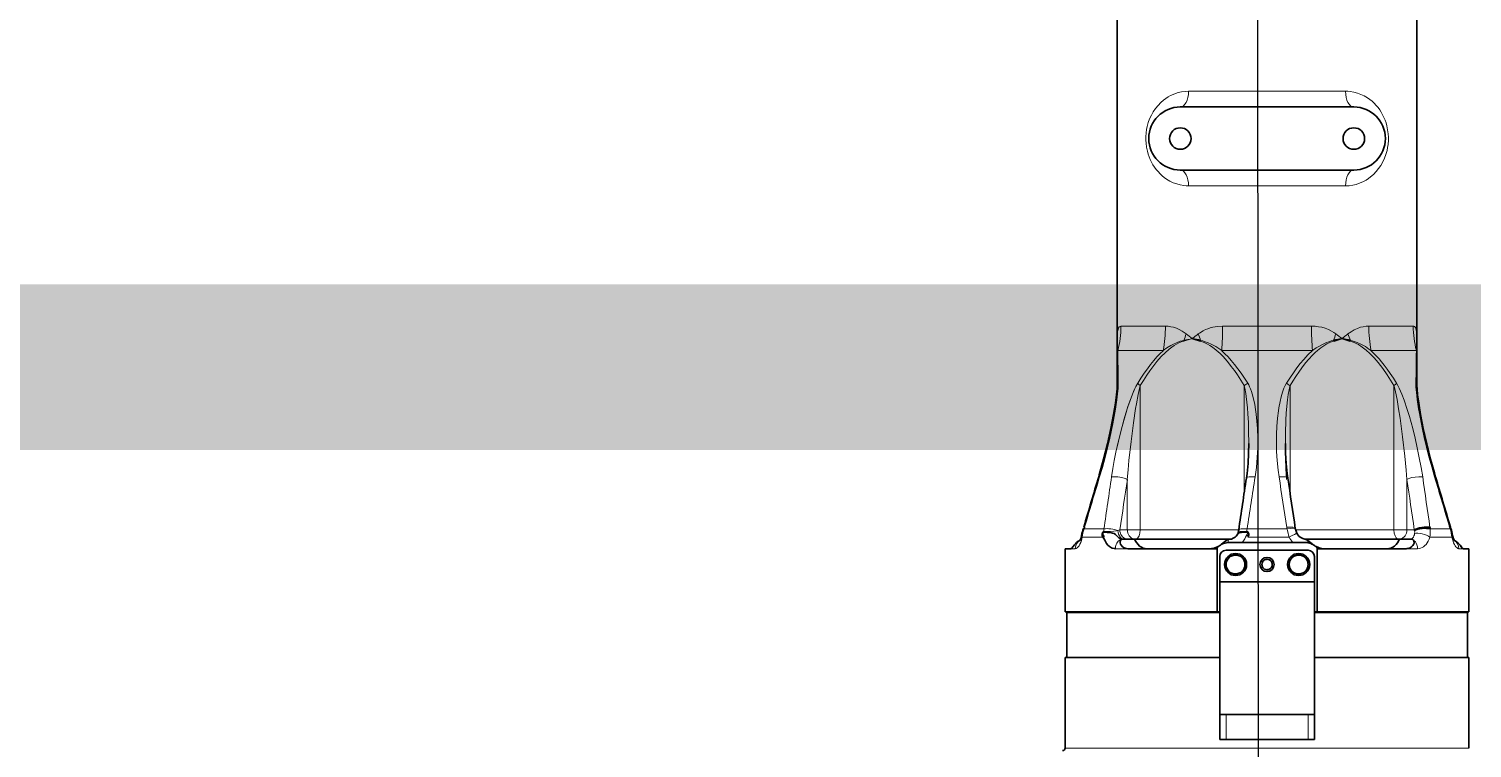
# Model space of a CAD drawing. Header units: inches. Extents: x 185496 to 352137, y 107182 to 179410.
# Drawn here: x 244383.5 to 244841, y 165300.7 to 165528.7 of the extents above; entities that cross this region are included whole.
import ezdxf

# ---------------------------------------------------------------- set-up
doc = ezdxf.new("R2010")
doc.units = ezdxf.units.IN
doc.header["$MEASUREMENT"] = 0
doc.layers.add('DIM', color=2, linetype='Continuous')
doc.layers.add('ZSX', color=4, linetype='Continuous')

# ---------------------------------------------------------------- blocks, each defined once
blk = doc.blocks.new('生产区')
at = {"layer": 'ZSX', "color": 0, "const_width": 0.35, "elevation": -1257.5994}
blk.add_lwpolyline([(120680.409, 1544.4298), (120725.6709, 1544.4298)], dxfattribs=at)
blk = doc.blocks.new('RAGV')
at = {"color": 7, "lineweight": 35}
for p, q in [((799556.44, -275451.87), (799556.44, -275226.87)), ((799461.44, -275451.87), (799461.44, -275386.87)), ((799536.44, -275416.87), (799481.44, -275416.87)), ((799481.44, -275436.87), (799536.44, -275436.87)), ((799461.44, -275481.87), (799461.44, -275451.87)), ((799556.44, -275481.87), (799556.44, -275451.87)), ((799444.94, -275576.87), (799444.94, -275556.87)), ((799464.84, -275556.87), (799490.83, -275556.87)), ((799497.45, -275553.83), (799467.49, -275553.83)), ((799493.07, -275556.87), (799493.07, -275576.87)), ((799550.4, -275553.83), (799520.93, -275553.83)), ((799524.82, -275576.87), (799524.82, -275556.87)), ((799527.06, -275556.87), (799553.04, -275556.87)), ((799572.94, -275576.87), (799572.94, -275556.87)), ((799495.94, -275557.37), (799521.94, -275557.37)), ((799523.94, -275567.4), (799493.94, -275567.4)), ((799493.94, -275567.4), (799493.94, -275609.37)), ((799523.94, -275609.37), (799523.94, -275567.4)), ((799493.07, -275576.87), (799444.94, -275576.87)), ((799445.44, -275577.07), (799493.93, -275577.07)), ((799523.96, -275577.07), (799572.44, -275577.07)), ((799572.94, -275576.87), (799524.82, -275576.87)), ((799493.94, -275591.37), (799444.94, -275591.37)), ((799444.94, -275591.37), (799444.94, -275620.07)), ((799562.78, -275591.37), (799523.94, -275591.37)), ((799572.94, -275591.37), (799572.94, -275620.07)), ((799521.94, -275609.37), (799495.94, -275609.37)), ((799521.94, -275617.37), (799495.94, -275617.37))]:
    blk.add_line(p, q, dxfattribs=at)
at = {"color": 7, "lineweight": 13}
for p, q in [((799533.82, -275411.87), (799484.06, -275411.87)), ((799484.06, -275441.87), (799533.82, -275441.87)), ((799523.03, -275486.34), (799494.86, -275486.34)), ((799494.55, -275494.1), (799523.34, -275494.1)), ((799468.74, -275505.19), (799468.74, -275550.87)), ((799501.65, -275539.35), (799501.65, -275505.19)), ((799516.24, -275505.19), (799516.24, -275539.35)), ((799549.15, -275550.87), (799549.15, -275505.19)), ((799468.74, -275550.87), (799499.95, -275550.87)), ((799517.97, -275550.87), (799549.15, -275550.87)), ((799474.49, -275620.07), (799444.94, -275620.07)), ((799562.78, -275620.07), (799474.49, -275620.07))]:
    blk.add_line(p, q, dxfattribs=at)
at = {"color": 7, "lineweight": 35, "ltscale": 0.210529}
for p, q in [((799461.44, -275490.29), (799461.44, -275481.87)), ((799556.44, -275490.29), (799556.44, -275481.87))]:
    blk.add_line(p, q, dxfattribs=at)
at = {"color": 7, "lineweight": 13, "ltscale": 0.352205}
for p, q in [((799476.7, -275486.34), (799462.61, -275486.34)), ((799555.27, -275486.34), (799541.19, -275486.34))]:
    blk.add_line(p, q, dxfattribs=at)
at = {"color": 7, "lineweight": 35, "ltscale": 0.019412}
for p, q in [((799461.44, -275490.29), (799461.44, -275491.07)), ((799556.44, -275491.07), (799556.44, -275490.29))]:
    blk.add_line(p, q, dxfattribs=at)
at = {"color": 7, "lineweight": 35, "ltscale": 0.353074}
for p, q in [((799461.44, -275491.07), (799461.44, -275505.19)), ((799556.44, -275505.19), (799556.44, -275491.07))]:
    blk.add_line(p, q, dxfattribs=at)
at = {"color": 7, "lineweight": 35, "ltscale": 0.005305}
for p, q in [((799487.86, -275490.86), (799487.81, -275491.07)), ((799487.81, -275491.07), (799487.86, -275490.86)), ((799530.03, -275490.86), (799530.08, -275491.07))]:
    blk.add_line(p, q, dxfattribs=at)
at = {"color": 7, "lineweight": 35, "ltscale": 0.005264}
for p, q in [((799535.35, -275490.86), (799535.31, -275491.07)), ((799535.31, -275491.07), (799535.35, -275490.86))]:
    blk.add_line(p, q, dxfattribs=at)
at = {"color": 7, "lineweight": 13, "ltscale": 0.359784}
for p, q in [((799461.62, -275494.1), (799476.01, -275494.1)), ((799541.88, -275494.1), (799556.27, -275494.1))]:
    blk.add_line(p, q, dxfattribs=at)
at = {"color": 7, "lineweight": 13, "ltscale": 0.399037}
blk.add_line((799464.64, -275550.87), (799464.64, -275534.91), dxfattribs=at)
at = {"color": 7, "lineweight": 13, "ltscale": 0.399038}
blk.add_line((799553.25, -275534.91), (799553.25, -275550.87), dxfattribs=at)
at = {"color": 7, "lineweight": 13, "ltscale": 0.158438}
blk.add_line((799457.25, -275550.6), (799450.91, -275550.6), dxfattribs=at)
at = {"color": 7, "lineweight": 35, "ltscale": 0.008499}
blk.add_line((799451.07, -275550.09), (799450.97, -275550.42), dxfattribs=at)
at = {"color": 7, "lineweight": 35, "ltscale": 0.008262}
blk.add_line((799456.94, -275551.67), (799457.14, -275551.4), dxfattribs=at)
at = {"color": 7, "lineweight": 35, "ltscale": 0.00582}
blk.add_line((799457.14, -275551.4), (799456.96, -275551.55), dxfattribs=at)
at = {"color": 7, "lineweight": 13, "ltscale": 0.059146}
for p, q in [((799462.28, -275550.87), (799464.64, -275550.87)), ((799553.25, -275550.87), (799555.61, -275550.87))]:
    blk.add_line(p, q, dxfattribs=at)
at = {"color": 7, "lineweight": 13, "ltscale": 0.102452}
for p, q in [((799464.64, -275550.87), (799468.74, -275550.87)), ((799549.15, -275550.87), (799553.25, -275550.87))]:
    blk.add_line(p, q, dxfattribs=at)
at = {"color": 7, "lineweight": 35, "ltscale": 0.008118}
blk.add_line((799499.94, -275550.92), (799499.89, -275551.24), dxfattribs=at)
at = {"color": 7, "lineweight": 35, "ltscale": 0.007598}
blk.add_line((799502.8, -275551.55), (799502.54, -275551.4), dxfattribs=at)
at = {"color": 7, "lineweight": 35, "ltscale": 0.008923}
blk.add_line((799502.54, -275551.4), (799502.78, -275551.66), dxfattribs=at)
at = {"color": 7, "lineweight": 13, "ltscale": 0.316981}
blk.add_line((799515.3, -275550.6), (799502.62, -275550.6), dxfattribs=at)
at = {"color": 7, "lineweight": 35, "ltscale": 0.006644}
blk.add_line((799556.44, -275550.52), (799556.44, -275550.78), dxfattribs=at)
at = {"color": 7, "lineweight": 13, "ltscale": 0.00966}
blk.add_line((799559.44, -275550.41), (799559.44, -275550.02), dxfattribs=at)
at = {"color": 7, "lineweight": 13, "ltscale": 0.158794}
blk.add_line((799566.98, -275550.6), (799560.62, -275550.6), dxfattribs=at)
at = {"color": 7, "lineweight": 13, "ltscale": 0.006206}
blk.add_line((799566.82, -275550.09), (799567.05, -275550.02), dxfattribs=at)
at = {"color": 7, "lineweight": 35, "ltscale": 0.044566}
for p, q in [((799444.94, -275556.87), (799446.73, -275556.87)), ((799571.16, -275556.87), (799572.94, -275556.87))]:
    blk.add_line(p, q, dxfattribs=at)
at = {"color": 7, "lineweight": 13, "ltscale": 0.035027}
for p, q in [((799446.73, -275556.87), (799448.13, -275556.87)), ((799569.76, -275556.87), (799571.16, -275556.87))]:
    blk.add_line(p, q, dxfattribs=at)
at = {"color": 7, "lineweight": 13, "ltscale": 0.15985}
blk.add_line((799450.35, -275553.18), (799456.74, -275553.18), dxfattribs=at)
at = {"color": 7, "lineweight": 35, "ltscale": 0.009327}
blk.add_line((799456.78, -275553.06), (799456.89, -275552.7), dxfattribs=at)
at = {"color": 7, "lineweight": 35, "ltscale": 0.001106}
blk.add_line((799457.1, -275552.64), (799457.07, -275552.6), dxfattribs=at)
at = {"color": 7, "lineweight": 13, "ltscale": 0.098974}
blk.add_line((799460.89, -275556.87), (799464.84, -275556.87), dxfattribs=at)
at = {"color": 7, "lineweight": 35, "ltscale": 0.021751}
blk.add_line((799463.48, -275553.85), (799464.35, -275553.81), dxfattribs=at)
at = {"color": 7, "lineweight": 35, "ltscale": 0.059146}
blk.add_line((799464.35, -275553.81), (799466.71, -275553.81), dxfattribs=at)
at = {"color": 7, "lineweight": 35, "ltscale": 0.056095}
for p, q in [((799493.07, -275556.87), (799490.83, -275556.87)), ((799493.07, -275556.87), (799490.83, -275556.87)), ((799527.06, -275556.87), (799524.82, -275556.87)), ((799527.06, -275556.87), (799524.82, -275556.87))]:
    blk.add_line(p, q, dxfattribs=at)
at = {"color": 7, "lineweight": 35, "ltscale": 0.002243}
blk.add_line((799496.93, -275553.87), (799497.02, -275553.87), dxfattribs=at)
at = {"color": 7, "lineweight": 35, "ltscale": 0.40335}
blk.add_line((799501.02, -275554.87), (799517.15, -275554.87), dxfattribs=at)
at = {"color": 7, "lineweight": 13, "ltscale": 0.324281}
blk.add_line((799502.98, -275553.18), (799515.95, -275553.18), dxfattribs=at)
at = {"color": 7, "lineweight": 35, "ltscale": 0.088147}
blk.add_line((799551.18, -275553.81), (799554.7, -275553.81), dxfattribs=at)
at = {"color": 7, "lineweight": 13, "ltscale": 0.08932}
blk.add_line((799553.04, -275556.87), (799556.62, -275556.87), dxfattribs=at)
at = {"color": 7, "lineweight": 13, "ltscale": 0.175121}
blk.add_line((799560.53, -275553.18), (799567.54, -275553.18), dxfattribs=at)
at = {"color": 7, "lineweight": 35, "ltscale": 0.200703}
for p, q in [((799493.94, -275559.37), (799493.94, -275567.4)), ((799523.94, -275559.37), (799523.94, -275567.4))]:
    blk.add_line(p, q, dxfattribs=at)
at = {"color": 7, "lineweight": 35, "ltscale": 0.007071}
for p, q in [((799445.64, -275576.87), (799445.44, -275577.07)), ((799572.24, -275576.87), (799572.44, -275577.07))]:
    blk.add_line(p, q, dxfattribs=at)
at = {"color": 7, "lineweight": 35, "ltscale": 0.3575}
for p, q in [((799445.44, -275577.07), (799445.44, -275591.37)), ((799572.44, -275577.07), (799572.44, -275591.37))]:
    blk.add_line(p, q, dxfattribs=at)
at = {"color": 7, "lineweight": 35, "ltscale": 0.021863}
for p, q in [((799493.07, -275576.87), (799493.94, -275576.87)), ((799523.94, -275576.87), (799524.82, -275576.87))]:
    blk.add_line(p, q, dxfattribs=at)
at = {"color": 7, "lineweight": 35, "ltscale": 0.254029}
blk.add_line((799562.78, -275591.37), (799572.94, -275591.37), dxfattribs=at)
at = {"color": 7, "lineweight": 35, "ltscale": 0.2}
for p, q in [((799493.94, -275617.37), (799493.94, -275609.37)), ((799523.94, -275609.37), (799523.94, -275617.37))]:
    blk.add_line(p, q, dxfattribs=at)
at = {"color": 7, "lineweight": 35, "ltscale": 0.05}
for p, q in [((799493.94, -275609.37), (799495.94, -275609.37)), ((799521.94, -275609.37), (799523.94, -275609.37)), ((799495.94, -275617.37), (799493.94, -275617.37)), ((799523.94, -275617.37), (799521.94, -275617.37))]:
    blk.add_line(p, q, dxfattribs=at)
at = {"color": 7, "lineweight": 13, "ltscale": 0.2}
for p, q in [((799495.94, -275609.37), (799495.94, -275617.37)), ((799521.94, -275617.37), (799521.94, -275609.37))]:
    blk.add_line(p, q, dxfattribs=at)
at = {"color": 7, "lineweight": 13, "ltscale": 0.254029}
blk.add_line((799572.94, -275620.07), (799562.78, -275620.07), dxfattribs=at)
at = {"color": 7, "lineweight": 13}
for points in [[(799484.06, -275411.87), (799482.93, -275411.92), (799481.82, -275412.07), (799480.74, -275412.32), (799479.93, -275412.58), (799479.13, -275412.89), (799478.35, -275413.26), (799477.59, -275413.68), (799476.85, -275414.16), (799476.14, -275414.69), (799475.22, -275415.49), (799474.37, -275416.36), (799473.59, -275417.33), (799472.88, -275418.37), (799472.26, -275419.47), (799471.72, -275420.62), (799471.28, -275421.84), (799470.93, -275423.09), (799470.73, -275424.04), (799470.6, -275425.02), (799470.5, -275426.35), (799470.5, -275427.34), (799470.56, -275428.33), (799470.72, -275429.64), (799470.99, -275430.9), (799471.25, -275431.81), (799471.56, -275432.69), (799471.91, -275433.55), (799472.31, -275434.38), (799472.76, -275435.18), (799473.25, -275435.93), (799473.79, -275436.67), (799474.37, -275437.37), (799475, -275438.03), (799475.66, -275438.65), (799476.36, -275439.22), (799477.1, -275439.74), (799478.13, -275440.36), (799479.2, -275440.87), (799480.31, -275441.28), (799481.43, -275441.58), (799482.59, -275441.78), (799483.32, -275441.85), (799484.06, -275441.87)], [(799533.82, -275441.87), (799534.96, -275441.82), (799536.07, -275441.66), (799537.15, -275441.41), (799537.96, -275441.15), (799538.75, -275440.84), (799539.54, -275440.47), (799540.3, -275440.05), (799541.04, -275439.57), (799541.75, -275439.04), (799542.66, -275438.25), (799543.51, -275437.37), (799544.3, -275436.41), (799545.01, -275435.37), (799545.63, -275434.26), (799546.16, -275433.11), (799546.61, -275431.89), (799546.96, -275430.64), (799547.15, -275429.69), (799547.29, -275428.72), (799547.39, -275427.39), (799547.39, -275426.39), (799547.33, -275425.4), (799547.16, -275424.1), (799546.9, -275422.83), (799546.64, -275421.92), (799546.33, -275421.04), (799545.97, -275420.18), (799545.57, -275419.36), (799545.13, -275418.56), (799544.64, -275417.8), (799544.1, -275417.06), (799543.52, -275416.37), (799542.89, -275415.7), (799542.22, -275415.08), (799541.52, -275414.51), (799540.79, -275413.99), (799539.76, -275413.38), (799538.69, -275412.87), (799537.58, -275412.45), (799536.46, -275412.15), (799535.3, -275411.96), (799534.57, -275411.89), (799533.82, -275411.87)], [(799462.61, -275486.34), (799462.32, -275486.4), (799462.06, -275486.59), (799461.85, -275486.91), (799461.69, -275487.4), (799461.57, -275488.02), (799461.5, -275488.79)], [(799483.31, -275488.79), (799482.66, -275488.3), (799482, -275487.87), (799481.11, -275487.38), (799480.21, -275486.99), (799479.31, -275486.7), (799478.43, -275486.5), (799477.56, -275486.38), (799476.7, -275486.34)], [(799494.86, -275486.34), (799493.33, -275486.41), (799492.52, -275486.52), (799491.72, -275486.67), (799490.94, -275486.87), (799490.16, -275487.13), (799489.4, -275487.44), (799488.66, -275487.8), (799487.48, -275488.53), (799487.13, -275488.79)], [(799530.76, -275488.79), (799530.07, -275488.3), (799529.35, -275487.87), (799528.36, -275487.38), (799527.34, -275486.99), (799526.29, -275486.7), (799525.22, -275486.5), (799524.13, -275486.38), (799523.03, -275486.34)], [(799541.19, -275486.34), (799540.32, -275486.38), (799539.44, -275486.5), (799538.56, -275486.7), (799537.55, -275487.04), (799536.56, -275487.49), (799535.55, -275488.08), (799534.57, -275488.79)], [(799556.39, -275488.79), (799556.29, -275487.87), (799556.13, -275487.17), (799555.95, -275486.76), (799555.72, -275486.49), (799555.45, -275486.36), (799555.27, -275486.34)], [(799468.74, -275505.19), (799469.74, -275503.54), (799470.78, -275501.91), (799471.73, -275500.53), (799472.71, -275499.18), (799474.02, -275497.52), (799475.41, -275495.95), (799476.62, -275494.74), (799477.9, -275493.63), (799478.7, -275493.03), (799479.46, -275492.51), (799480.24, -275492.05), (799480.99, -275491.67), (799481.75, -275491.35), (799482.58, -275491.07)], [(799476.01, -275494.1), (799477.19, -275493.23), (799478.44, -275492.45), (799479.07, -275492.1), (799480.39, -275491.5), (799481.44, -275491.13), (799482.54, -275490.86)], [(799487.81, -275491.07), (799488.95, -275491.47), (799490.05, -275492), (799490.84, -275492.46), (799491.6, -275492.96), (799492.85, -275493.93), (799494.03, -275495), (799494.92, -275495.89), (799495.77, -275496.82), (799496.7, -275497.92), (799497.59, -275499.07), (799498.58, -275500.42), (799499.53, -275501.8), (799500.61, -275503.48), (799501.65, -275505.19)], [(799487.86, -275490.86), (799488.62, -275491.03), (799489.36, -275491.25), (799490.07, -275491.51), (799491.43, -275492.13), (799492.68, -275492.83), (799493.31, -275493.23), (799494.55, -275494.1)], [(799516.24, -275505.19), (799517.08, -275503.8), (799518.02, -275502.32), (799519.18, -275500.59), (799520.49, -275498.81), (799521.24, -275497.86), (799522.03, -275496.93), (799523.41, -275495.43), (799524.13, -275494.73), (799524.87, -275494.07), (799525.97, -275493.19), (799526.94, -275492.52), (799527.9, -275491.96), (799529, -275491.44), (799530.08, -275491.07)], [(799523.34, -275494.1), (799524.54, -275493.25), (799525.17, -275492.85), (799526.46, -275492.13), (799527.82, -275491.51), (799528.54, -275491.25), (799529.27, -275491.03), (799530.03, -275490.86)], [(799535.31, -275491.07), (799535.94, -275491.27), (799536.55, -275491.51), (799537.23, -275491.83), (799537.89, -275492.19), (799539.09, -275492.96), (799540.35, -275493.93), (799541.54, -275495), (799542.89, -275496.4), (799544.17, -275497.89), (799545.64, -275499.8), (799547.02, -275501.79), (799548.11, -275503.47), (799549.15, -275505.19)], [(799535.35, -275490.86), (799535.96, -275491), (799536.81, -275491.25), (799537.53, -275491.51), (799538.86, -275492.12), (799540.09, -275492.83), (799541.19, -275493.58), (799541.88, -275494.1)], [(799523.34, -275494.1), (799521.91, -275495.46), (799520.61, -275496.86), (799519.48, -275498.2), (799518.39, -275499.59), (799517.06, -275501.43), (799516.54, -275502.18), (799515.09, -275504.41)], [(799549.97, -275504.41), (799548.99, -275502.86), (799548, -275501.36), (799547.04, -275500.01), (799546.07, -275498.71), (799545.26, -275497.69), (799544.43, -275496.72), (799543.39, -275495.58), (799541.88, -275494.1)], [(799455.85, -275534.13), (799456.74, -275531.08), (799457.57, -275528.01), (799458.35, -275524.92), (799459.08, -275521.84), (799460.05, -275517.25), (799460.49, -275514.96), (799460.89, -275512.68), (799461.34, -275509.71), (799461.57, -275507.8), (799461.73, -275505.98), (799461.77, -275505.17), (799461.78, -275504.41)], [(799467.92, -275504.41), (799467.36, -275505.41), (799466.81, -275506.56), (799466.27, -275507.85), (799465.61, -275509.57), (799464.83, -275511.82), (799464.24, -275513.69), (799463.7, -275515.5), (799462.68, -275519.25), (799461.81, -275522.77), (799461.03, -275526.3), (799460.52, -275528.88), (799460.05, -275531.45), (799459.63, -275534.13)], [(799461.44, -275524.38), (799461.93, -275522.28), (799462.97, -275518.11), (799463.55, -275516.02), (799464.16, -275513.95), (799464.81, -275511.89), (799465.5, -275509.88), (799466.24, -275507.92), (799467.05, -275506.06), (799467.47, -275505.21), (799467.92, -275504.41)], [(799461.78, -275504.41), (799461.63, -275504.59), (799461.53, -275504.79), (799461.47, -275504.99), (799461.44, -275505.19)], [(799464.64, -275534.91), (799464.89, -275531.91), (799465.16, -275528.9), (799465.82, -275522.89), (799466.59, -275516.92), (799467.26, -275512.46), (799467.5, -275510.98), (799468.06, -275508.02), (799468.49, -275506.1), (799468.74, -275505.19)], [(799468.74, -275505.19), (799468.29, -275504.8), (799467.92, -275504.41)], [(799501.65, -275505.19), (799501.86, -275506), (799502.18, -275507.68), (799502.32, -275508.59), (799502.55, -275510.42), (799502.72, -275512.27), (799502.86, -275514.12), (799503.01, -275516.9), (799503.1, -275519.66), (799503.15, -275523.55)], [(799505.16, -275534.13), (799505.56, -275531.08), (799505.83, -275528.01), (799505.97, -275524.92), (799505.99, -275521.84), (799505.89, -275518.77), (799505.73, -275516.48), (799505.49, -275514.21), (799505.29, -275512.7), (799505.03, -275511.21), (799504.73, -275509.74), (799504.23, -275507.82), (799503.97, -275507), (799503.68, -275506.21), (799503.41, -275505.57), (799503.11, -275504.95), (799502.8, -275504.41)], [(799515.09, -275504.41), (799514.67, -275505.16), (799514.28, -275506.03), (799513.83, -275507.24), (799513.4, -275508.74), (799513.04, -275510.26), (799512.68, -275512.18), (799512.53, -275513.22), (799512.25, -275515.53), (799512.04, -275518.11), (799511.92, -275520.58), (799511.89, -275523.13), (799511.96, -275526.08), (799512.13, -275528.93), (799512.44, -275532.02), (799512.73, -275534.13)], [(799514.74, -275523.55), (799514.77, -275520.27), (799514.91, -275516.16), (799515.04, -275513.91), (799515.21, -275511.71), (799515.42, -275509.71), (799515.65, -275508.01), (799515.91, -275506.53), (799516.06, -275505.85), (799516.24, -275505.19)], [(799549.15, -275505.19), (799549.6, -275504.8), (799549.97, -275504.41)], [(799549.15, -275505.19), (799549.32, -275505.82), (799549.64, -275507.12), (799550.14, -275509.59), (799550.65, -275512.54), (799551.1, -275515.51), (799551.89, -275521.42), (799552.58, -275527.5), (799553.01, -275531.96), (799553.25, -275534.91)], [(799558.26, -275534.13), (799557.77, -275531.09), (799557.2, -275528.02), (799556.56, -275524.94), (799555.86, -275521.86), (799555.1, -275518.8), (799554.04, -275514.98), (799553.35, -275512.71), (799552.35, -275509.75), (799551.62, -275507.84), (799550.83, -275506.03), (799550.41, -275505.19), (799549.97, -275504.41)], [(799556.11, -275504.41), (799556.14, -275505.71), (799556.26, -275507.29), (799556.53, -275509.57), (799556.97, -275512.5), (799557.22, -275514), (799558.1, -275518.57), (799558.76, -275521.63), (799559.48, -275524.69), (799560.25, -275527.75), (799561.12, -275530.95), (799562.04, -275534.13)], [(799515.14, -275534.91), (799514.93, -275531.51), (799514.8, -275528.11), (799514.74, -275523.55)], [(799464.64, -275534.91), (799464, -275534.61), (799462.86, -275534.3), (799461.63, -275534.1), (799460.56, -275534.05), (799460.31, -275534.05), (799459.63, -275534.13)], [(799553.25, -275534.91), (799553.67, -275534.7), (799554.23, -275534.5), (799554.82, -275534.34), (799555.84, -275534.15)], [(799555.84, -275534.15), (799557.04, -275534.05), (799557.89, -275534.07), (799558.26, -275534.13)], [(799457.07, -275552.6), (799457.06, -275552.59), (799456.98, -275552.33), (799456.94, -275551.95), (799456.94, -275551.67)], [(799461.65, -275551.12), (799461.25, -275551.21), (799460.31, -275551.33), (799458.79, -275551.42), (799457.86, -275551.43), (799457.14, -275551.4)], [(799461.65, -275551.12), (799461.73, -275551.69), (799461.88, -275552.25), (799462.15, -275552.83), (799462.51, -275553.31), (799462.72, -275553.51), (799462.95, -275553.66), (799463.21, -275553.78), (799463.48, -275553.85)], [(799502.54, -275551.4), (799501, -275551.42), (799500.39, -275551.4), (799500, -275551.34), (799499.92, -275551.3), (799499.9, -275551.28), (799499.89, -275551.24)], [(799501.02, -275554.87), (799501.48, -275554.32), (799501.87, -275553.72), (799502.14, -275553.21), (799502.37, -275552.68), (799502.45, -275552.51), (799502.48, -275552.46), (799502.51, -275552.44)], [(799502.78, -275551.66), (799502.72, -275551.89), (799502.61, -275552.2), (799502.53, -275552.36), (799502.53, -275552.44)], [(799502.53, -275552.44), (799502.58, -275552.47), (799502.6, -275552.5), (799502.98, -275553.18)], [(799555.72, -275552.03), (799555.63, -275552.44), (799555.51, -275552.81), (799555.31, -275553.22), (799555.15, -275553.46), (799554.96, -275553.65), (799554.7, -275553.81)], [(799448.13, -275556.87), (799448.43, -275556.81), (799448.79, -275556.58), (799449.07, -275556.3), (799449.35, -275555.91), (799449.63, -275555.42), (799449.87, -275554.86), (799450.08, -275554.29), (799450.35, -275553.18)], [(799448.13, -275556.87), (799448.19, -275556.26), (799448.37, -275555.66), (799448.63, -275555.17), (799448.97, -275554.74), (799449.39, -275554.38), (799449.66, -275554.21)], [(799450.35, -275553.18), (799450.19, -275552.95), (799450.14, -275552.7), (799450.15, -275552.64)], [(799463.01, -275553.87), (799462.67, -275553.93), (799462.35, -275554.06), (799462.05, -275554.24), (799461.78, -275554.48), (799461.52, -275554.78), (799461.29, -275555.14), (799461.12, -275555.54), (799460.94, -275556.19), (799460.89, -275556.87)], [(799496.52, -275554.87), (799496.62, -275554.4), (799496.75, -275554.06), (799496.86, -275553.91), (799496.92, -275553.87)], [(799521.75, -275554.2), (799521.86, -275554.55), (799521.95, -275555)], [(799556.62, -275556.87), (799556.57, -275556.26), (799556.42, -275555.65), (799556.22, -275555.16), (799555.95, -275554.73), (799555.61, -275554.36), (799555.4, -275554.2)], [(799556.62, -275556.87), (799557.13, -275556.83), (799557.62, -275556.71), (799558.1, -275556.51), (799558.55, -275556.24), (799558.98, -275555.89), (799559.37, -275555.48), (799559.73, -275554.99), (799560.04, -275554.45), (799560.32, -275553.84), (799560.53, -275553.18)], [(799567.54, -275553.18), (799567.7, -275552.95), (799567.75, -275552.7), (799567.74, -275552.64)], [(799567.54, -275553.18), (799567.77, -275554.15), (799568.07, -275555.01), (799568.3, -275555.49), (799568.54, -275555.91), (799568.78, -275556.26), (799569.04, -275556.53), (799569.4, -275556.78), (799569.58, -275556.85), (799569.76, -275556.87)]]:
    blk.add_lwpolyline(points, dxfattribs=at)
at = {"color": 7, "lineweight": 35}
for points in [[(799461.44, -275505.19), (799461.41, -275506.16), (799461.24, -275508.06), (799460.89, -275510.75), (799460.29, -275514.33), (799459.43, -275518.76), (799458.34, -275523.67), (799457.13, -275528.5), (799455.93, -275532.82), (799455.57, -275534.05)], [(799461.44, -275505.19), (799461.41, -275506.16), (799461.24, -275508.06), (799460.89, -275510.75), (799460.3, -275514.31), (799459.43, -275518.75), (799458.33, -275523.68), (799457.13, -275528.5), (799455.75, -275533.43), (799455.57, -275534.05)], [(799556.44, -275505.19), (799556.48, -275506.16), (799556.65, -275508.06), (799557, -275510.75), (799557.59, -275514.31), (799558.46, -275518.75), (799559.55, -275523.68), (799560.76, -275528.5), (799561.96, -275532.82), (799562.32, -275534.05)], [(799503.15, -275523.55), (799503.09, -275526.56), (799502.9, -275529.88), (799502.58, -275533), (799502.38, -275534.46)], [(799514.74, -275523.55), (799514.79, -275526.56), (799514.99, -275529.88), (799515.31, -275533), (799515.51, -275534.46)], [(799456.96, -275551.55), (799456.82, -275551.74), (799456.74, -275551.96), (799456.69, -275552.3), (799456.7, -275552.64), (799456.74, -275553.18)], [(799456.74, -275552.82), (799456.74, -275552.51), (799456.76, -275552.19), (799456.81, -275551.96), (799456.94, -275551.67)], [(799456.89, -275552.7), (799456.93, -275552.55), (799456.94, -275552.52), (799456.95, -275552.5), (799456.96, -275552.5), (799456.99, -275552.5), (799457.01, -275552.51), (799457.04, -275552.56), (799457.07, -275552.64)], [(799463.1, -275553.87), (799462.71, -275553.81), (799462.34, -275553.66), (799461.98, -275553.42), (799461.62, -275553.1), (799461.06, -275552.53), (799460.84, -275552.34), (799460.47, -275552.09), (799459.99, -275551.9), (799459.2, -275551.75), (799458.29, -275551.68), (799456.94, -275551.67)], [(799499.11, -275552.91), (799499.45, -275552.5), (799499.68, -275552.16), (799499.89, -275551.94), (799500.14, -275551.8), (799500.45, -275551.73), (799500.83, -275551.7), (799502.28, -275551.66), (799502.78, -275551.66)], [(799502.78, -275551.66), (799502.8, -275551.7), (799502.86, -275551.77), (799503, -275552.15), (799503, -275552.65), (799502.98, -275553.18)], [(799502.98, -275553.18), (799503.05, -275552.81), (799503.11, -275552.45), (799503.13, -275552.27), (799503.09, -275551.93), (799502.99, -275551.72), (799502.8, -275551.55)], [(799520.9, -275553.82), (799520.25, -275553.64), (799519.61, -275553.33), (799519.11, -275552.97), (799518.66, -275552.47), (799518.35, -275551.94)], [(799446.73, -275556.87), (799446.93, -275556.8), (799447.07, -275556.68), (799447.38, -275556.31), (799447.87, -275555.66), (799448.2, -275555.29), (799448.57, -275554.92), (799449, -275554.58), (799449.67, -275554.2)], [(799447.04, -275556.72), (799446.88, -275556.83), (799446.73, -275556.87)], [(799449.54, -275554.42), (799449.88, -275553.68), (799450.11, -275552.8), (799450.15, -275552.64)], [(799456.78, -275553.06), (799456.78, -275552.93), (799456.76, -275552.89), (799456.74, -275552.88), (799456.74, -275552.87), (799456.73, -275552.86), (799456.73, -275552.85), (799456.75, -275552.8), (799456.8, -275552.73), (799456.98, -275552.61), (799457.03, -275552.6), (799457.07, -275552.61), (799457.08, -275552.63), (799457.07, -275552.64)], [(799460.89, -275556.87), (799460.54, -275556.84), (799459.88, -275556.68), (799459.57, -275556.55), (799459, -275556.18), (799458.5, -275555.71), (799458.09, -275555.17), (799457.76, -275554.6), (799457.56, -275554.18), (799457.22, -275553.66), (799456.94, -275553.36), (799456.78, -275553.06)], [(799457.03, -275553.15), (799456.89, -275552.94), (799456.85, -275552.87), (799456.84, -275552.83), (799456.86, -275552.77), (799456.89, -275552.72), (799456.9, -275552.65), (799456.9, -275552.59), (799456.91, -275552.57), (799456.91, -275552.57), (799456.91, -275552.57), (799456.92, -275552.57), (799456.92, -275552.57), (799456.93, -275552.58), (799456.95, -275552.62), (799457.01, -275552.73), (799457.05, -275552.79), (799457.07, -275552.8), (799457.08, -275552.81)], [(799457.06, -275552.64), (799457.05, -275552.65), (799457.03, -275552.65), (799456.91, -275552.7), (799456.89, -275552.7)], [(799457.03, -275553.15), (799457.14, -275553.19), (799457.18, -275553.19), (799457.19, -275553.19), (799457.22, -275553.17), (799457.23, -275553.14), (799457.22, -275553.05), (799457.2, -275552.85), (799457.19, -275552.81), (799457.19, -275552.8), (799457.19, -275552.8), (799457.19, -275552.79), (799457.18, -275552.79), (799457.18, -275552.79), (799457.18, -275552.8), (799457.15, -275552.83), (799457.11, -275552.83), (799457.08, -275552.81)], [(799463.01, -275553.87), (799462.8, -275553.93), (799462.62, -275554.04), (799462.44, -275554.28), (799462.34, -275554.61), (799462.34, -275554.98), (799462.48, -275555.44), (799462.75, -275555.89), (799463.16, -275556.29), (799463.66, -275556.6), (799464.24, -275556.8), (799464.84, -275556.87)], [(799493.4, -275556.18), (799492.9, -275556.42), (799492.39, -275556.61), (799491.87, -275556.75), (799491.35, -275556.84), (799490.83, -275556.87)], [(799493.07, -275556.87), (799493.12, -275556.58), (799493.28, -275556.31), (799493.4, -275556.18)], [(799494.41, -275555.52), (799495.03, -275555.04), (799495.6, -275554.58), (799496.09, -275554.22), (799496.33, -275554.08), (799496.63, -275553.94), (799496.93, -275553.87)], [(799496.52, -275554.87), (799495.62, -275555.09), (799494.8, -275555.36), (799494.41, -275555.52)], [(799501.02, -275554.87), (799499.01, -275554.87), (799497.32, -275554.87), (799496.52, -275554.87)], [(799497.01, -275553.87), (799497.63, -275553.79), (799498.24, -275553.57), (799498.79, -275553.21), (799499.11, -275552.91)], [(799521.48, -275554.87), (799521.04, -275554.88), (799520.18, -275554.87), (799517.58, -275554.87), (799517.15, -275554.87)], [(799520.9, -275553.82), (799521.18, -275553.9), (799521.48, -275554.03), (799521.75, -275554.2)], [(799521.75, -275554.2), (799522.37, -275554.65), (799523.27, -275555.36), (799523.48, -275555.52)], [(799527.06, -275556.87), (799526.29, -275556.81), (799525.5, -275556.62), (799524.99, -275556.42), (799524.49, -275556.18)], [(799524.49, -275556.18), (799524.69, -275556.44), (799524.8, -275556.73), (799524.82, -275556.87)], [(799553.04, -275556.87), (799553.38, -275556.85), (799553.7, -275556.79), (799554.31, -275556.56), (799554.84, -275556.2), (799555.15, -275555.87), (799555.38, -275555.5), (799555.52, -275555.12), (799555.56, -275554.76), (799555.51, -275554.44), (799555.4, -275554.2)], [(799555.4, -275554.2), (799555.23, -275554), (799555.02, -275553.87), (799554.7, -275553.8)], [(799568.35, -275554.42), (799568.01, -275553.68), (799567.77, -275552.8), (799567.74, -275552.64)], [(799568.22, -275554.2), (799568.71, -275554.47), (799569.16, -275554.78), (799569.55, -275555.14), (799569.9, -275555.52), (799570.2, -275555.89), (799570.65, -275556.49), (799570.84, -275556.7), (799571, -275556.83), (799571.16, -275556.87)], [(799571.16, -275556.87), (799570.95, -275556.8), (799570.81, -275556.67), (799570.49, -275556.29), (799570.1, -275555.77), (799569.58, -275555.17), (799569.14, -275554.77)], [(799501.94, -275561.87), (799501.9, -275561.42), (799501.81, -275560.99), (799501.68, -275560.65)], [(799510.59, -275561.87), (799510.55, -275561.53), (799510.46, -275561.21), (799510.31, -275560.95), (799510.12, -275560.71), (799509.75, -275560.43), (799509.32, -275560.26), (799509.01, -275560.22), (799508.69, -275560.24), (799508.39, -275560.31), (799508.11, -275560.44), (799507.86, -275560.63), (799507.64, -275560.85), (799507.48, -275561.11), (799507.35, -275561.47), (799507.29, -275561.87)], [(799521.94, -275561.87), (799521.9, -275561.42), (799521.81, -275560.99), (799521.68, -275560.65)], [(799495.94, -275561.87), (799495.98, -275562.32), (799496.08, -275562.75), (799496.2, -275563.09)], [(799500.97, -275564.08), (799501.21, -275563.83), (799501.43, -275563.55), (799501.64, -275563.19), (799501.79, -275562.8), (799501.9, -275562.35), (799501.94, -275561.87)], [(799507.29, -275561.87), (799507.34, -275562.21), (799507.43, -275562.52), (799507.57, -275562.79), (799507.76, -275563.02), (799508.14, -275563.31), (799508.57, -275563.47), (799508.88, -275563.51), (799509.19, -275563.5), (799509.5, -275563.42), (799509.78, -275563.29), (799510.03, -275563.11), (799510.25, -275562.88), (799510.41, -275562.63), (799510.54, -275562.27), (799510.59, -275561.87)], [(799515.94, -275561.87), (799515.98, -275562.32), (799516.08, -275562.75), (799516.2, -275563.09)], [(799520.97, -275564.08), (799521.21, -275563.83), (799521.43, -275563.55), (799521.64, -275563.19), (799521.79, -275562.8), (799521.9, -275562.35), (799521.94, -275561.87)]]:
    blk.add_lwpolyline(points, dxfattribs=at)
for centre, radius in [((799481.44, -275426.87), 3.4), ((799536.44, -275426.87), 3.4), ((799498.94, -275561.87), 3.5), ((799498.94, -275561.87), 3), ((799508.94, -275561.87), 2.25), ((799518.94, -275561.87), 3.5), ((799518.94, -275561.87), 3)]:
    blk.add_circle(centre, radius, dxfattribs=at)
for centre, radius, start, end in [((799481.44, -275426.87), 10, 90, 270), ((799536.44, -275426.87), 10, 270, 90), ((799482.75, -275490.29), 21.31, 179.9954, 181.5282), ((799482.73, -275490.29), 21.28, 179.9942, 181.5288), ((799464.25, -275491.07), 2.8, 175.767, 179.991), ((799464.25, -275491.07), 2.8, 175.7673, 179.9908), ((799589.35, -275144.47), 361.16, 253.2381, 253.6707), ((799588.96, -275145.77), 359.81, 253.2377, 253.6718), ((799568.8, -275106.21), 393.07, 257.7195, 258.1164), ((799566.49, -275117.01), 382.03, 257.7134, 258.1218), ((799451.4, -275117.01), 382.03, 281.8782, 282.2866), ((799428.54, -275144.49), 361.15, 286.3293, 286.7619), ((799636.59, -275145.34), 360.26, 253.2378, 253.6714), ((799636.85, -275144.49), 361.15, 253.2381, 253.6707), ((799632.5, -275031.83), 469.19, 257.7185, 258.0501), ((799630.32, -275041.97), 458.82, 257.7145, 258.0536), ((799535.16, -275490.29), 21.28, 358.4712, 0.0058), ((799535.14, -275490.29), 21.31, 358.4718, 0.0046), ((799553.64, -275491.07), 2.8, 0.009, 4.233), ((799748.42, -275478.96), 194.09, 191.9648, 194.0875), ((803023.86, -276600.47), 3724.24, 163.36068, 163.61702), ((803023.86, -276600.47), 3724.24, 163.36068, 163.61702), ((795994.02, -276600.47), 3724.24, 16.38298, 16.63931), ((806243.52, -276541.75), 6815.98, 171.501515, 171.641506), ((792811.38, -276536.26), 6778.57, 8.362426, 8.498834), ((799466.32, -275555.56), 16.43, 161.7994, 169.7715), ((799466.44, -275555.59), 16.56, 161.8299, 169.7412), ((799639.45, -274909.15), 668.05, 253.60012, 253.62133), ((799437, -275545.92), 14.68, 341.4117, 343.4784), ((799496.92, -275550.87), 3, 317.0003, 352.813), ((799500.15, -275550.87), 3, 339.4133, 342.7568), ((799500.11, -275550.85), 3.04, 339.4378, 341.4852), ((799520.64, -275550.02), 2.8, 188.3073, 193.5938), ((799524.81, -275549.07), 7.07, 193.1312, 203.9925), ((799547.93, -275553.13), 8.01, 14.5214, 16.3952), ((799551.58, -275551.38), 9.08, 4.9804, 8.1876), ((799578.88, -275546.54), 12.33, 196.3972, 198.3742), ((799551.45, -275555.59), 16.56, 10.2588, 18.1701), ((799551.57, -275555.56), 16.43, 10.2286, 18.2006), ((799451.45, -275558.13), 4.31, 114.4854, 131.7417), ((799457.83, -275552.72), 1.1, 188.4995, 198.081), ((799458.8, -275553.79), 2.15, 159.9753, 163.5481), ((799457.01, -275552.62), 0.0643, 343.8447, 17.9112), ((799463.11, -275554.75), 0.881, 90.8814, 96.4546), ((799462.95, -275546.84), 7.03, 271.1987, 274.302), ((799466.72, -275553.23), 0.573, 269.3977, 293.3256), ((799490.78, -275551.03), 5.77, 296.9111, 308.9066), ((799524.29, -275545.92), 9.38, 252.5341, 255.5578), ((799527.11, -275551.02), 5.79, 231.1067, 243.0755), ((799551.17, -275553.23), 0.573, 246.6527, 270.6128), ((799566.48, -275558.04), 4.21, 61.1221, 65.6314), ((799495.94, -275559.37), 2, 90, 180), ((799498.94, -275561.87), 3, 66.572, 117.7749), ((799498.91, -275561.9), 3.05, 34.3988, 47.7065), ((799518.94, -275561.87), 3, 66.572, 117.7749), ((799518.91, -275561.9), 3.05, 34.3988, 47.7065), ((799521.94, -275559.37), 2, 0, 90), ((799498.98, -275561.84), 3.05, 214.4187, 227.7089), ((799498.94, -275561.86), 3, 246.5474, 297.988), ((799518.98, -275561.84), 3.05, 214.4187, 227.7089), ((799518.94, -275561.86), 3, 246.5474, 297.988), ((799444.14, -275620.07), 0.8, 270.0252, 0)]:
    blk.add_arc(centre, radius, start, end, dxfattribs=at)
at = {"color": 7, "lineweight": 13}
for centre, radius, start, end in [((799431.9, -275486.34), 30.72, 345.3628, 0.0046), ((799433.21, -275486.37), 43.49, 349.7589, 0.0423), ((799396.43, -275486.39), 98.43, 355.507, 0.0313), ((799621.46, -275486.39), 98.43, 179.9686, 184.493), ((799584.68, -275486.37), 43.49, 179.9578, 190.241), ((799585.99, -275486.34), 30.72, 179.9955, 194.6371), ((799483.52, -275490.29), 22.08, 176.1008, 179.984), ((799483.52, -275490.29), 22.08, 176.1008, 179.9841), ((799435.99, -275489.29), 25.51, 356.4738, 1.1148), ((799568.81, -275486.95), 107.43, 182.0834, 183.8163), ((799429.13, -275469.66), 57.46, 338.3488, 340.548), ((799391.73, -275061.66), 438.7, 281.946, 282.3007), ((799384.33, -275155.75), 349.41, 286.3306, 286.7777), ((799560.9, -275393.07), 123.22, 230.9729, 232.0901), ((799698.45, -275763.96), 346.95, 127.5234, 127.9268), ((799425.15, -275511.89), 66.14, 18.5381, 20.4359), ((799592.74, -275511.89), 66.14, 159.5641, 161.4618), ((799431.8, -275155.65), 349.51, 286.3308, 286.7777), ((799322.49, -275760.03), 341.98, 52.0714, 52.4807), ((799456.96, -275393.05), 123.25, 307.9102, 309.0272), ((799588.76, -275469.66), 57.46, 199.452, 201.6511), ((799449.15, -275486.96), 107.35, 356.1859, 357.9201), ((799534.37, -275490.29), 22.08, 0.0159, 3.8992), ((799581.89, -275489.29), 25.51, 178.8852, 183.5261), ((793821.61, -275587.39), 5640.77, 0.84292, 0.94763), ((805157.27, -275586.94), 5601.77, 179.05043, 179.15588), ((799507.74, -275513), 9.9, 119.9067, 127.956), ((799510.15, -275513), 9.9, 52.044, 60.0933), ((802617.9, -276488.66), 3302.98, 163.20245, 163.49145), ((807515.51, -276707.5), 8140.89, 171.71295, 171.830047), ((804227.68, -276271.84), 4779.8, 171.12151, 171.32124), ((794808.44, -276269.02), 4761.34, 8.68441, 8.87876), ((791508.42, -276706.6), 8134.78, 8.173342, 8.286934), ((796400, -276488.66), 3302.97, 16.50856, 16.79757), ((806164.07, -276536.02), 6773.81, 171.501023, 171.637504), ((792852.56, -276536.2), 6775.09, 8.36242, 8.498878), ((799466.23, -275555.28), 16.02, 162.987, 172.4697), ((799472.47, -275553.12), 15.42, 170.5956, 173.6196), ((799460.11, -275546.41), 4.95, 288.1412, 295.912), ((799524.46, -275553.1), 21.99, 173.4544, 175.5652), ((799520.69, -275549.25), 5.56, 188.7116, 194.021), ((799533.96, -275547.27), 18.96, 190.0944, 198.1697), ((799553.64, -275551.66), 2.11, 349.9708, 14.7575), ((799552.61, -275551.62), 8.07, 348.803, 7.2597), ((799580.89, -275545.92), 14.68, 196.5225, 198.5891), ((799551.55, -275555.31), 16.13, 7.5625, 16.9808), ((799521.39, -275550.56), 6.04, 205.7405, 225.4638)]:
    blk.add_arc(centre, radius, start, end, dxfattribs=at)
for centre, major_axis, ratio, start_param, end_param in [((799481.44, -275411.87), (0, 5), 0.52381, 3.141593, 4.712389), ((799536.44, -275411.87), (0, -5), 0.52381, 4.712389, 6.283183), ((799481.44, -275441.87), (0, 5), 0.52381, 4.712389, 6.283185), ((799536.44, -275441.87), (0, -5), 0.52381, 3.141593, 4.712389), ((799419.15, -276483.97), (-66.08, -993.86), 0.093501, 3.237714, 3.317781), ((799538.24, -276118.9), (53.16, -628.78), 0.117443, 2.917779, 3.018525), ((799554.89, -275504.99), (1.52, -0.44), 0.733685, 0.207534, 0.875707), ((799505.34, -275534.91), (2.97, -0.44), 0.248078, 1.670233, 3.141542), ((799512.54, -275534.91), (2.97, 0.44), 0.248078, 0.00005, 1.471361), ((799459.61, -275551.36), (2.97, -0.44), 0.245891, 0.84486, 2.521304), ((799464.87, -275550.87), (0, 3), 0.866025, 1.570797, 2.937048), ((799467.24, -275550.87), (0, -3), 0.866025, 4.712389, 6.07864), ((799467.24, -275550.87), (0, 3), 0.5, 3.309041, 4.712389), ((799502.9, -275551.37), (2.97, -0.44), 0.244263, 1.703816, 3.141598), ((799514.91, -275550.86), (2.97, 0.43), 0.244593, 6.283172, 7.722374), ((799515.01, -275551.37), (2.92, 0.7), 0.232075, 0.000791, 1.416249), ((799515.62, -275553.18), (2.73, 1.24), 0.045505, 4.8122, 6.283189), ((799550.65, -275550.87), (0, -3), 0.5, 4.712389, 6.115737), ((799550.65, -275550.87), (0, -3), 0.866025, 0.204525, 1.570781), ((799558.12, -275553.18), (2.9, -0.78), 0.335146, 0.67912, 2.630027), ((799564.33, -275551.37), (2.85, 0.95), 0.079874, 5.873457, 6.283185), ((799566.91, -275556.87), (0, -3), 0.950254, 1.570796, 2.662325)]:
    blk.add_ellipse(centre, major_axis=major_axis, ratio=ratio, start_param=start_param, end_param=end_param, dxfattribs=at)
at = {"color": 7, "lineweight": 35}
for centre, major_axis, ratio, start_param, end_param in [((799453.55, -275551.37), (2.85, -0.95), 0.079874, 2.732186, 3.551321), ((799453.56, -275551.37), (2.85, -0.95), 0.079862, 2.732282, 3.141597), ((799500.15, -275550.87), (0, -3), 0.866025, 1.334154, 1.362076), ((799558.21, -275550.87), (2.97, 0.44), 0.244365, 0.619375, 2.599846), ((799558.27, -275551.37), (2.99, 0.28), 0.311948, 0.635577, 2.589589), ((799470.95, -275551.87), (0, -5), 0.866025, 5.100143, 6.283185), ((799467.49, -275550.87), (0, 2.96), 0.866025, 2.927448, 3.141593), ((799501.2, -275559.65), (23.66, 2.77), 0.201034, 0.321549, 0.478177), ((799546.93, -275551.87), (0, 5), 0.866025, 3.141593, 4.324656), ((799550.4, -275550.87), (0, -2.96), 0.866025, 0, 0.214208), ((800455.07, -276033.14), (958.81, -472.6), 0.0518, 3.122192, 3.165664), ((800475.06, -276033.14), (958.81, -472.6), 0.051801, 3.122191, 3.165664)]:
    blk.add_ellipse(centre, major_axis=major_axis, ratio=ratio, start_param=start_param, end_param=end_param, dxfattribs=at)

msp = doc.modelspace()

# ---------------------------------------------------------------- linework, layer by layer
at = {"color": 5, "ltscale": 100}
msp.add_line((244774.06, 164016.84, 148285.2), (244771.11, 168933.47, -496031.82), dxfattribs=at)

# ---------------------------------------------------------------- block references
at = {"color": 30}
msp.add_blockref('RAGV', (-554732.89, 440920.8, 148285.2), dxfattribs=at)
at = {"layer": 'DIM', "xscale": 150, "yscale": 150, "zscale": 150}
msp.add_blockref('生产区', (-17863053.45, -66243.05, 276290.76), dxfattribs=at)

doc.saveas('drawing.dxf')
